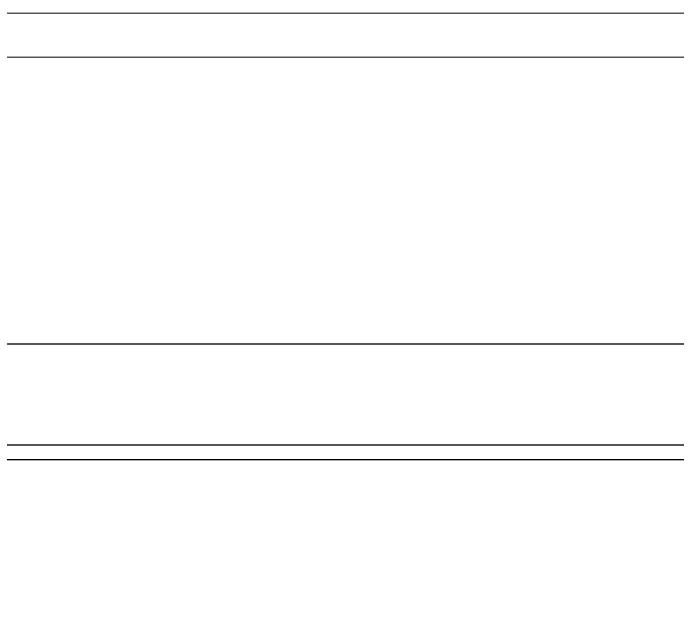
# Model space of a CAD drawing. Header units: millimetres. Extents: x -26983 to 60590, y 825 to 42375.
# Drawn here: x 59139.31 to 59161.75, y 17678.65 to 17699.24 of the extents above; entities that cross this region are included whole.
import ezdxf

# ---------------------------------------------------------------- set-up
doc = ezdxf.new("R2010")
doc.units = ezdxf.units.MM
doc.header["$LTSCALE"] = 100
doc.header["$MEASUREMENT"] = 0
doc.layers.get('0').update_dxf_attribs({"linetype": 'CONTINUOUS'})
for name, color, linetype in [('ELE7 (0.07)', 8, 'CONTINUOUS'), ('ELE9', 9, 'CONTINUOUS'), ('OVERHEAD DOOR - 1', 4, 'CONTINUOUS'), ('OVERHEAD DOOR - ELE', 9, 'CONTINUOUS'), ('주차-화물', 251, 'CONTINUOUS')]:
    doc.layers.add(name, color=color, linetype=linetype)

# ---------------------------------------------------------------- blocks, each defined once
blk = doc.blocks.new('A$C9dd89177')
at = {"layer": '주차-화물', "ltscale": 0.1}
blk.add_lwpolyline([(0, 0), (11000, 0), (11000, 3250), (0, 3250), (0, 0), (11000, 3250)], dxfattribs=at)
blk = doc.blocks.new('A$C2563bbe5')
at = {"layer": 'ELE7 (0.07)', "ltscale": 0.002}
blk.add_line((875, 252), (3325, 252), dxfattribs=at)
at = {"layer": 'OVERHEAD DOOR - 1', "lineweight": 0}
for p, q in [((829.6, 823), (3370.4, 823)), ((3370.4, 747), (829.6, 747))]:
    blk.add_line(p, q, dxfattribs=at)
at = {"layer": 'OVERHEAD DOOR - ELE', "ltscale": 0.002}
blk.add_line((3325, 52), (875, 52), dxfattribs=at)
blk = doc.blocks.new('B2FF')
at = {"layer": 'ELE9', "color": 253, "ltscale": 0.1}
blk.add_blockref('A$C2563bbe5', (37306924.7, 564819.3), dxfattribs=at)
at = {"layer": 'ELE9', "color": 253, "ltscale": 0.1, "rotation": 90.00000000000001}
blk.add_blockref('A$C9dd89177', (37310799.7, 553896.3), dxfattribs=at)

msp = doc.modelspace()

# ---------------------------------------------------------------- block references
at = {"xscale": 0.01956471256889679, "yscale": 0.01956471256889679, "zscale": 0.01956471256889679}
msp.add_blockref('B2FF', (-670794.073, 6632.608), dxfattribs=at)

doc.saveas('drawing.dxf')
